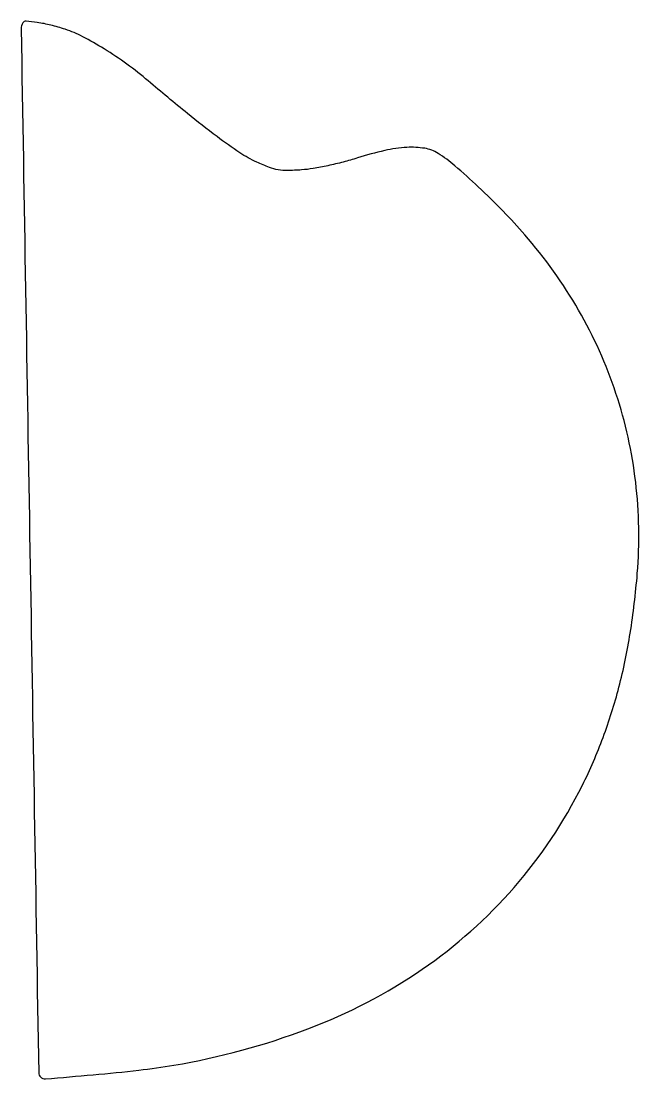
# Model space of a CAD drawing. Extents: x 0 to 194, y 0 to 331.
import ezdxf

# ---------------------------------------------------------------- set-up
doc = ezdxf.new("R2010")
doc.units = 0

msp = doc.modelspace()

# ---------------------------------------------------------------- linework, layer by layer
msp.add_lwpolyline([(0.710433, 330.320559, 0.14077), (0.212197, 328.46955, 0.00001), (2.952665, 165.207482, 0.000008), (5.702735, 1.71345, 0.194541), (6.254711, 0.411955, 0.220231), (7.850003, -0.173731, 0.001503), (22.784367, 1.094098, 0.006365), (37.075756, 2.534177, 0.013811), (48, 4.082303, 0.048126), (89.969748, 15.453069, 0.060055), (125.750417, 34.113618, 0.063427), (154.547099, 59.748169, 0.063939), (175.90787, 91.717521, 0.026327), (182.38833, 106.681301, 0.025513), (187.337361, 122.39947, 0.024175), (190.869356, 139.329052, 0.019026), (193.099183, 157.932811, 0.049605), (192.586277, 186.606393, 0.050949), (186.416474, 214.350122, 0.050716), (174.727915, 240.385452, 0.048296), (157.874872, 264, 0.01408), (151.075453, 271.379372, 0.011121), (143.325314, 278.983371, 0.010907), (135.964102, 285.595306, 0.036419), (130.748186, 289.456194, 0.101419), (126.55077, 291.046927, 0.054127), (120.98515, 291.336367, 0.041774), (114.018769, 290.356857, 0.021403), (105.5, 288.035983, -0.013633), (101.058699, 286.751547, -0.010961), (96.219538, 285.606557, -0.011214), (91.627053, 284.73291, -0.02317), (88, 284.298401, -0.013427), (83.525575, 284.09224, -0.047424), (80.659422, 284.309299, -0.049063), (77.935353, 285.058554, -0.015094), (74, 286.706859, -0.039897), (68.681889, 289.657787, -0.013978), (61.53389, 294.699452, -0.010628), (52.278115, 301.934985, -0.004333), (39.990122, 312.147642, 0.018511), (33.322959, 317.376454, 0.017992), (26.225133, 322.150183, 0.018915), (19.484869, 325.993904, 0.041161), (14, 328.301018, 0.018163), (9.499193, 329.593138, 0.023113), (5.262843, 330.438789, 0.017817), (1.735586, 330.846864, 0.284229)], format="xyb", close=True)

doc.saveas('drawing.dxf')
